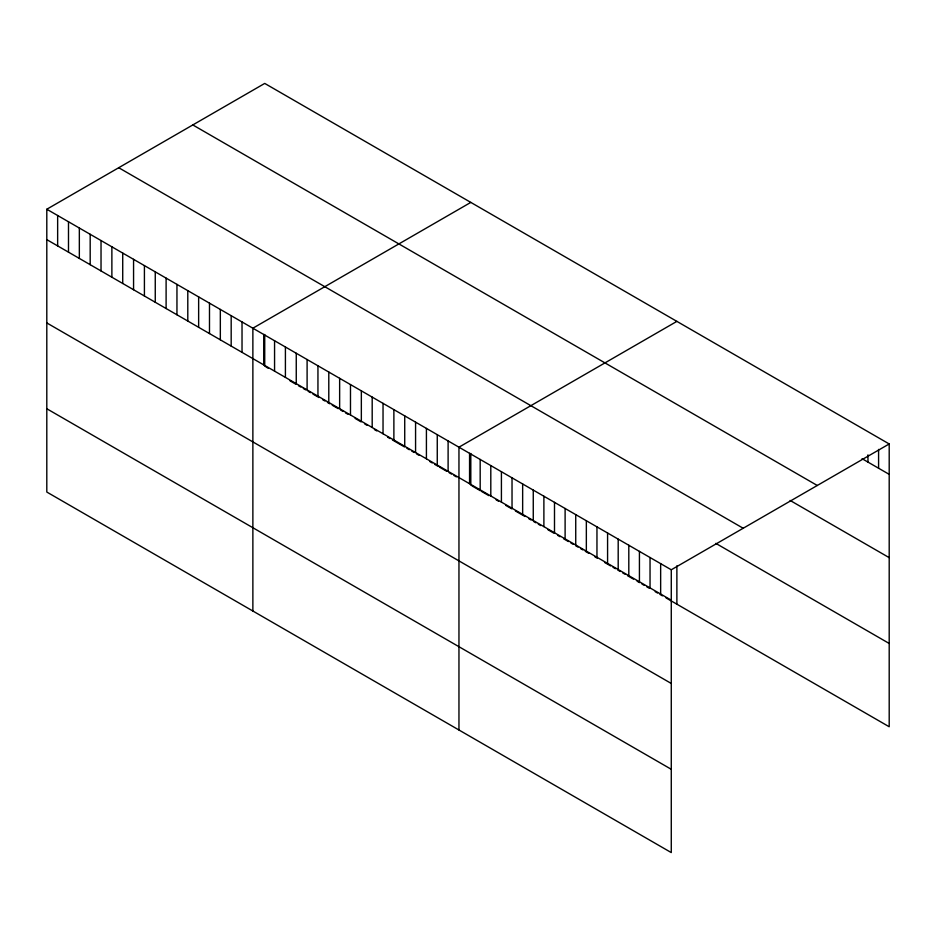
<?xml version="1.0" encoding="UTF-8"?>
<svg xmlns="http://www.w3.org/2000/svg" width="936" height="936" viewBox="0 0 936 936"><rect width="100%" height="100%" fill="white"/><g stroke="black" fill="none" stroke-linecap="round" stroke-linejoin="round"><path stroke-width="1.4" d="M46.8 209.243L671.276 569.778L671.276 852.579L46.8 492.043L46.8 209.243L264.724 83.421L889.2 443.956L889.2 726.757L666.034 597.917M470.808 202.398L252.872 328.208L252.872 611.021M676.88 321.376L458.956 447.186L458.956 729.998M671.276 569.778L889.2 443.956M862.068 458.698L889.2 474.353M192.816 124.944L817.28 485.48M790.113 500.444L889.2 557.645M118.72 167.719L743.184 528.255M715.806 543.36L889.2 643.465M46.8 239.639L671.276 600.175M265.929 366.924L268.339 368.316M290.031 380.835L296.057 384.322M298.467 385.714L300.877 387.094M303.287 388.487L305.698 389.879M308.108 391.271L310.518 392.664M312.928 394.056L318.954 397.531M322.569 399.625L324.979 401.017M327.389 402.41L329.8 403.802M332.21 405.194L338.235 408.669M340.645 410.062L343.056 411.454M345.466 412.846L347.876 414.238M355.107 418.404L361.132 421.89M364.748 423.973L367.158 425.365M374.388 429.542L376.798 430.934M387.644 437.194L390.055 438.586M392.465 439.978L404.516 446.94M406.926 448.332L409.336 449.725M411.746 451.105L414.157 452.497M416.567 453.89L418.977 455.282M429.835 461.542L432.245 462.934M434.655 464.326L438.27 466.42M439.475 467.111L446.706 471.288M449.116 472.68L451.526 474.072M453.937 475.465L456.347 476.857M472.013 485.901L480.449 490.768M481.654 491.47L488.885 495.635M496.115 499.812L498.525 501.205M505.756 505.381L511.781 508.856M515.397 510.951L525.038 516.508M528.653 518.602L531.063 519.995M533.473 521.387L535.883 522.779M538.294 524.172L540.704 525.564M547.934 529.729L553.96 533.216M557.575 535.298L559.985 536.691M563.601 538.773L568.421 541.558M570.831 542.95L573.241 544.342M575.652 545.735L578.062 547.127M580.472 548.519L582.882 549.912M585.293 551.304L588.908 553.387M594.933 556.873L597.343 558.254M604.574 562.431L610.6 565.917M613.01 567.31L615.42 568.702M617.83 570.082L620.24 571.475M622.651 572.867L625.061 574.259M627.471 575.652L633.496 579.138M637.112 581.221L639.522 582.613M641.932 584.005L644.342 585.398M646.753 586.79L649.163 588.182M655.188 591.657L657.598 593.05M660.009 594.442L662.419 595.834M46.8 322.932L671.276 683.467M46.8 408.751L671.276 769.287M878.588 449.409L878.588 468.234M867.964 454.861L867.964 462.103M676.88 565.835L676.88 604.176M660.652 563.647L660.652 594.044M650.04 557.517L650.04 587.913M639.428 551.386L639.428 581.794M628.805 545.255L628.805 575.663M618.193 539.124L618.193 569.533M607.581 532.993L607.581 563.402M596.957 526.874L596.957 557.271M586.345 520.744L586.345 551.14M575.734 514.613L575.734 545.009M565.11 508.482L565.11 538.89M554.498 502.351L554.498 532.76M543.886 496.22L543.886 526.629M533.263 490.09L533.263 520.498M522.651 483.97L522.651 514.367M512.027 477.84L512.027 508.236M501.415 471.709L501.415 502.105M490.803 465.578L490.803 495.986M480.18 459.447L480.18 489.856M470.808 453.469L470.808 485.199M469.568 453.316L469.568 483.725M448.11 440.926L448.11 471.334M437.264 434.667L437.264 465.075M426.418 428.407L426.418 458.804M415.572 422.148L415.572 452.544M404.726 415.876L404.726 446.285M393.88 409.617L393.88 440.025M383.035 403.357L383.035 433.766M372.189 397.098L372.189 427.495M361.343 390.839L361.343 421.235M350.485 384.567L350.485 414.976M339.639 378.308L339.639 408.716M328.793 372.048L328.793 402.445M317.947 365.789L317.947 396.185M307.102 359.529L307.102 389.926M296.256 353.258L296.256 383.666M285.41 346.999L285.41 377.407M274.564 340.739L274.564 371.136M264.724 334.491L264.724 366.222M263.718 334.48L263.718 364.876M242.026 321.949L242.026 352.357M231.18 315.689L231.18 346.098M220.334 309.43L220.334 339.826M209.488 303.17L209.488 333.567M198.643 296.899L198.643 327.308M187.797 290.64L187.797 321.048M176.951 284.38L176.951 314.788M166.105 278.121L166.105 308.517M155.259 271.861L155.259 302.258M144.413 265.59L144.413 295.998M133.567 259.33L133.567 289.739M122.721 253.071L122.721 283.479M111.875 246.811L111.875 277.208M101.029 240.552L101.029 270.949M90.184 234.281L90.184 264.689M79.338 228.021L79.338 258.43M68.492 221.762L68.492 252.158M57.646 215.502L57.646 245.899"/></g></svg>
